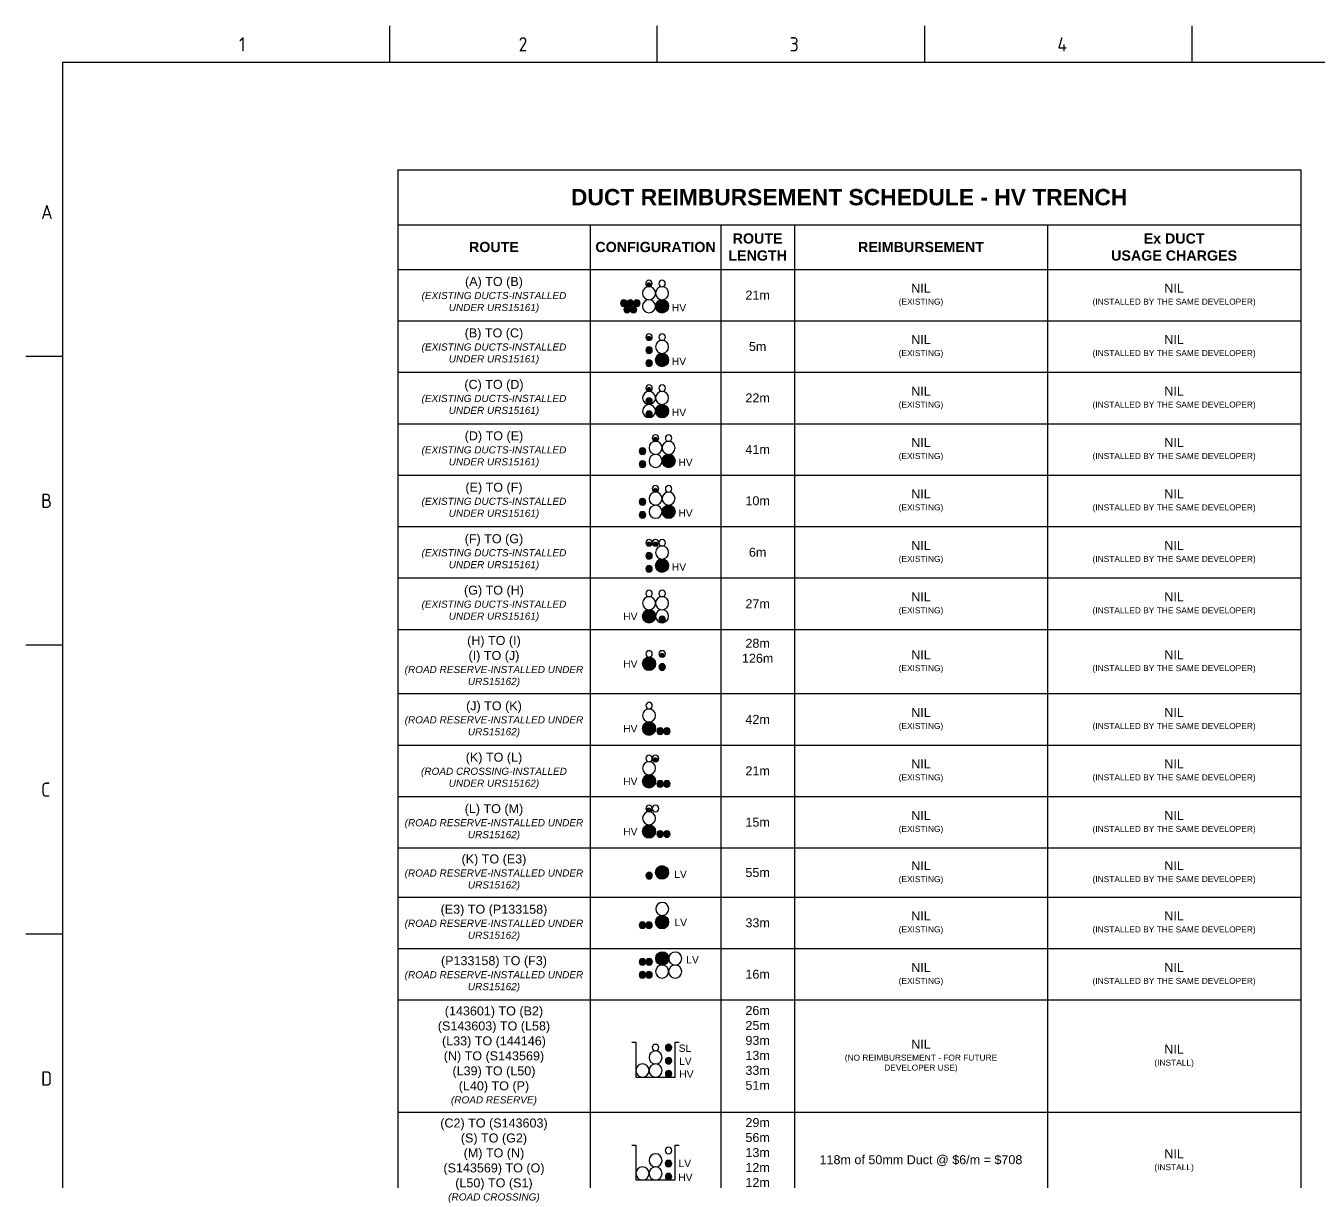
# Paper-space layout 'DUCT' of a CAD drawing. Extents: x 6 to 839, y -116 to 471.
# Drawn here: x 6 to 322.6, y 187.6 to 470.5 of the extents above; entities that cross this region are included whole.
import ezdxf
from ezdxf.enums import TextEntityAlignment as Align

# ---------------------------------------------------------------- set-up
doc = ezdxf.new("R2010")
doc.units = 0
doc.layers.add('_User Duct Profiles', color=8, linetype='Continuous')
doc.layers.add('Notes', color=7, linetype='Continuous')
doc.styles.add('ARIAL', font='arial.ttf', dxfattribs={"height": 2})
doc.styles.add('iecARIAL', font='arial.ttf', dxfattribs={"height": 2})
doc.styles.add('iecISOCP', font='isocp.shx')
doc.styles.get("Standard").update_dxf_attribs({"font": 'isocp.shx'})

# ---------------------------------------------------------------- blocks, each defined once
blk = doc.blocks.new('DUCT_NEW')
blk.add_circle((0, 0.8), 0.8)
at = {"flags": 1}
blk.add_attdef('Z', (0, 0), '', height=0.2, dxfattribs=at)
at = {"flags": 9}
for tag, p in [('DUCT_CODE', (0, 0)), ('XSECT_TYPE', (0, -0.2)), ('STATE', (0, -0.6)), ('FB_REFERENCE', (0, -0.4)), ('NOTES', (0, -0.8)), ('OWNED_BY', (0, -1.02)), ('OPERATED_BY', (0, -1.23)), ('MAINTAINED_BY', (0, -1.42))]:
    blk.add_attdef(tag, text='', height=0.2, dxfattribs=at).set_placement(p, align=Align.MIDDLE_LEFT)
blk = doc.blocks.new('DUCT_50_NEW')
blk.add_circle((0, 0.4), 0.4)
at = {"flags": 1}
blk.add_attdef('Z', (0, 0), '', height=0.2, dxfattribs=at)
at = {"flags": 9}
for tag, p in [('DUCT_CODE', (0, 0)), ('XSECT_TYPE', (0, -0.2)), ('STATE', (0, -0.6)), ('FB_REFERENCE', (0, -0.4)), ('NOTES', (0, -0.8)), ('OWNED_BY', (0, -1.01)), ('OPERATED_BY', (0, -1.21)), ('MAINTAINED_BY', (0, -1.42))]:
    blk.add_attdef(tag, text='', height=0.2, dxfattribs=at).set_placement(p, align=Align.MIDDLE_LEFT)
blk = doc.blocks.new('CABLE_LARGE_NEW')
h = blk.add_hatch(color=256)
edge = h.paths.add_edge_path()
edge.add_arc((0, 0.8), 0.8, 0, 360)
blk.add_circle((0, 0.8), 0.8)
for tag, flags, p in [('COND_CODE', 9, (1.5, 0)), ('STATE', 9, (1.5, -0.4)), ('XSECT_SIZE', 9, (1.5, -0.6)), ('Z', 1, (1.5, -1.6)), ('FB_REFERENCE', 9, (1.5, -0.2)), ('NOTES', 9, (1.5, -0.8)), ('OWNED_BY', 9, (1.5, -1)), ('OPERATED_BY', 9, (1.5, -1.2)), ('MAINTAINED_BY', 9, (1.5, -1.4))]:
    blk.add_attdef(tag, text='', height=0.2, dxfattribs=dict(flags=flags)).set_placement(p, align=Align.MIDDLE_LEFT)
blk = doc.blocks.new('TRENCH_HV_3_DUCTS')
blk.add_lwpolyline([(-0.5, 4.25), (0, 4.25), (0, 0), (4.8, 0), (4.8, 4.25), (5.3, 4.25)])
blk = doc.blocks.new('CABLE_SMALL_NEW')
h = blk.add_hatch(color=256)
edge = h.paths.add_edge_path()
edge.add_arc((0, 0.4), 0.4, 0, 360)
blk.add_circle((0, 0.4), 0.4)
for tag, flags, p in [('COND_CODE', 9, (1.5, 0)), ('STATE', 9, (1.5, -0.4)), ('XSECT_SIZE', 9, (1.5, -0.6)), ('Z', 1, (1.5, -1.6)), ('FB_REFERENCE', 9, (1.5, -0.2)), ('NOTES', 9, (1.5, -0.8)), ('OWNED_BY', 9, (1.5, -1)), ('OPERATED_BY', 9, (1.5, -1.2)), ('MAINTAINED_BY', 9, (1.5, -1.4))]:
    blk.add_attdef(tag, text='', height=0.2, dxfattribs=dict(flags=flags)).set_placement(p, align=Align.MIDDLE_LEFT)
blk = doc.blocks.new('*T219')
at = {"layer": 'Notes', "color": 0, "linetype": 'ByBlock', "lineweight": -2, "transparency": 16777216}
for p, q in [((0, 0), (221.16, 0)), ((0, 0), (0, -472.69)), ((221.16, 0), (221.16, -472.69)), ((0, -13.5), (221.16, -13.5)), ((47.16, -13.5), (47.16, -472.69)), ((79.16, -13.5), (79.16, -472.69)), ((97.16, -13.5), (97.16, -472.69)), ((159.16, -13.5), (159.16, -472.69)), ((0, -24.41), (221.16, -24.41)), ((0, -37.01), (221.16, -37.01)), ((0, -49.61), (221.16, -49.61)), ((0, -62.21), (221.16, -62.21)), ((0, -74.81), (221.16, -74.81)), ((0, -87.41), (221.16, -87.41)), ((0, -100.01), (221.16, -100.01)), ((0, -112.61), (221.16, -112.61)), ((0, -128.34), (221.16, -128.34)), ((0, -140.94), (221.16, -140.94)), ((0, -153.54), (221.16, -153.54)), ((0, -166.14), (221.16, -166.14)), ((0, -178.17), (221.16, -178.17)), ((0, -190.77), (221.16, -190.77)), ((0, -203.37), (221.16, -203.37)), ((0, -230.83), (221.16, -230.83)), ((0, -254.59), (221.16, -254.59)), ((0, -267.19), (221.16, -267.19)), ((0, -279.79), (221.16, -279.79)), ((0, -292.39), (221.16, -292.39)), ((0, -304.99), (221.16, -304.99)), ((0, -321.34), (221.16, -321.34)), ((0, -333.97), (221.16, -333.97)), ((0, -346.57), (221.16, -346.57)), ((0, -359.21), (221.16, -359.21)), ((0, -371.81), (221.16, -371.81)), ((0, -384.41), (221.16, -384.41)), ((0, -397.01), (221.16, -397.01)), ((0, -409.61), (221.16, -409.61)), ((0, -422.21), (221.16, -422.21)), ((0, -434.85), (221.16, -434.85)), ((0, -447.49), (221.16, -447.49)), ((0, -460.09), (221.16, -460.09)), ((0, -472.69), (221.16, -472.69))]:
    blk.add_line(p, q, dxfattribs=at)
at = {"layer": 'Notes', "transparency": 16777216, "style": 'ARIAL'}
for s, insert, char_height, width, attachment_point in [('{\\fArial|b1|i0|c0|p34;DUCT REIMBURSEMENT SCHEDULE - HV TRENCH}', (110.58, -6.75), 4, 218.2287, 5), ('{\\fArial|b1|i0|c0|p34;ROUTE LENGTH}', (88.16, -18.95), 2.5, 15.0667, 5), ('{\\fArial|b1|i0|c0|p34;Ex DUCT\\PUSAGE CHARGES}', (190.16, -18.95), 2.5, 59.0667, 5), ('{\\fArial|b1|i0|c0|p34;ROUTE}', (23.58, -18.95), 2.5, 44.2287, 5), ('{\\fArial|b1|i0|c0|p34;CONFIGURATION}', (63.16, -18.95), 2.5, 29.0667, 5), ('{\\fArial|b1|i0|c0|p34;REIMBURSEMENT}', (128.16, -18.95), 2.5, 59.0667, 5), ('(A) TO (B)\\P{\\fArial|b0|i1|c0|p34;\\H0.79545x;(EXISTING DUCTS-INSTALLED UNDER URS15161\\H0.99999x;)}', (23.58, -30.71), 2.2, 44.2287, 5), ('{\\C0;NIL\\P\\H0.66667x;(EXISTING)}', (128.16, -30.71), 2.2, 59.0667, 5), ('NIL\\P{\\H0.66667x;(INSTALLED BY THE SAME DEVELOPER)}', (190.16, -30.71), 2.2, 59.0667, 5), ('21m', (88.16, -30.71), 2.2, 15.0667, 5), ('(B) TO (C)\\P{\\fArial|b0|i1|c0|p34;\\H0.79545x;(EXISTING DUCTS-INSTALLED UNDER URS15161\\H0.99999x;)}', (23.58, -43.31), 2.2, 44.2287, 5), ('{\\C0;NIL\\P\\H0.66667x;(EXISTING)}', (128.16, -43.31), 2.2, 59.0667, 5), ('NIL\\P{\\H0.66667x;(INSTALLED BY THE SAME DEVELOPER)}', (190.16, -43.31), 2.2, 59.0667, 5), ('5m', (88.16, -43.31), 2.2, 15.0667, 5), ('(C) TO (D)\\P{\\fArial|b0|i1|c0|p34;\\H0.79545x;(EXISTING DUCTS-INSTALLED UNDER URS15161\\H0.99999x;)}', (23.58, -55.91), 2.2, 44.2287, 5), ('{\\C0;NIL\\P\\H0.66667x;(EXISTING)}', (128.16, -55.91), 2.2, 59.0667, 5), ('NIL\\P{\\H0.66667x;(INSTALLED BY THE SAME DEVELOPER)}', (190.16, -55.91), 2.2, 59.0667, 5), ('22m', (88.16, -55.91), 2.2, 15.0667, 5), ('(D) TO (E)\\P{\\fArial|b0|i1|c0|p34;\\H0.79545x;(EXISTING DUCTS-INSTALLED UNDER URS15161\\H0.99999x;)}', (23.58, -68.51), 2.2, 44.2287, 5), ('{\\C0;NIL\\P\\H0.66667x;(EXISTING)}', (128.16, -68.51), 2.2, 59.0667, 5), ('NIL\\P{\\H0.66667x;(INSTALLED BY THE SAME DEVELOPER)}', (190.16, -68.51), 2.2, 59.0667, 5), ('41m', (88.16, -68.51), 2.2, 15.0667, 5), ('(E) TO (F)\\P{\\fArial|b0|i1|c0|p34;\\H0.79545x;(EXISTING DUCTS-INSTALLED UNDER URS15161\\H0.99999x;)}', (23.58, -81.11), 2.2, 44.2287, 5), ('{\\C0;NIL\\P\\H0.66667x;(EXISTING)}', (128.16, -81.11), 2.2, 59.0667, 5), ('NIL\\P{\\H0.66667x;(INSTALLED BY THE SAME DEVELOPER)}', (190.16, -81.11), 2.2, 59.0667, 5), ('10m', (88.16, -81.11), 2.2, 15.0667, 5), ('(F) TO (G)\\P{\\fArial|b0|i1|c0|p34;\\H0.79545x;(EXISTING DUCTS-INSTALLED UNDER URS15161\\H0.99999x;)}', (23.58, -93.71), 2.2, 44.2287, 5), ('{\\C0;NIL\\P\\H0.66667x;(EXISTING)}', (128.16, -93.71), 2.2, 59.0667, 5), ('NIL\\P{\\H0.66667x;(INSTALLED BY THE SAME DEVELOPER)}', (190.16, -93.71), 2.2, 59.0667, 5), ('6m', (88.16, -93.71), 2.2, 15.0667, 5), ('(G) TO (H)\\P{\\fArial|b0|i1|c0|p34;\\H0.79545x;(EXISTING DUCTS-INSTALLED UNDER URS15161\\H0.99999x;)}', (23.58, -106.31), 2.2, 44.2287, 5), ('{\\C0;NIL\\P\\H0.66667x;(EXISTING)}', (128.16, -106.31), 2.2, 59.0667, 5), ('NIL\\P{\\H0.66667x;(INSTALLED BY THE SAME DEVELOPER)}', (190.16, -106.31), 2.2, 59.0667, 5), ('27m', (88.16, -106.31), 2.2, 15.0667, 5), ('(H) TO (I)\\P(I) TO (J)\\P{\\fArial|b0|i1|c0|p34;\\H0.79545x;(ROAD RESERVE-INSTALLED UNDER URS15162\\H0.99999x;)}', (23.58, -120.48), 2.2, 44.2287, 5), ('{\\H0.22727x;\\P}28m\\P126m', (88.16, -114.07), 2.2, 15.0667, 2), ('{\\C0;NIL\\P\\H0.66667x;(EXISTING)}', (128.16, -120.48), 2.2, 59.0667, 5), ('NIL\\P{\\H0.66667x;(INSTALLED BY THE SAME DEVELOPER)}', (190.16, -120.48), 2.2, 59.0667, 5), ('(J) TO (K)\\P{\\fArial|b0|i1|c0|p34;\\H0.79545x;(ROAD RESERVE-INSTALLED UNDER URS15162\\H0.99999x;)}', (23.58, -134.64), 2.2, 44.2287, 5), ('{\\C0;NIL\\P\\H0.66667x;(EXISTING)}', (128.16, -134.64), 2.2, 59.0667, 5), ('NIL\\P{\\H0.66667x;(INSTALLED BY THE SAME DEVELOPER)}', (190.16, -134.64), 2.2, 59.0667, 5), ('42m', (88.16, -134.64), 2.2, 15.0667, 5), ('(K) TO (L)\\P{\\fArial|b0|i1|c0|p34;\\H0.79545x;(ROAD CROSSING-INSTALLED UNDER URS15162\\H0.99999x;)}', (23.58, -147.24), 2.2, 44.2287, 5), ('{\\C0;NIL\\P\\H0.66667x;(EXISTING)}', (128.16, -147.24), 2.2, 59.0667, 5), ('NIL\\P{\\H0.66667x;(INSTALLED BY THE SAME DEVELOPER)}', (190.16, -147.24), 2.2, 59.0667, 5), ('21m', (88.16, -147.24), 2.2, 15.0667, 5), ('(L) TO (M)\\P{\\fArial|b0|i1|c0|p34;\\H0.79545x;(ROAD RESERVE-INSTALLED UNDER URS15162\\H0.99999x;)}', (23.58, -159.84), 2.2, 44.2287, 5), ('{\\C0;NIL\\P\\H0.66667x;(EXISTING)}', (128.16, -159.84), 2.2, 59.0667, 5), ('NIL\\P{\\H0.66667x;(INSTALLED BY THE SAME DEVELOPER)}', (190.16, -159.84), 2.2, 59.0667, 5), ('15m', (88.16, -159.84), 2.2, 15.0667, 5), ('(K) TO (E3)\\P{\\fArial|b0|i1|c0|p34;\\H0.79545x;(ROAD RESERVE-INSTALLED UNDER URS15162\\H0.99999x;)}', (23.58, -172.16), 2.2, 44.2287, 5), ('{\\C0;NIL\\P\\H0.66667x;(EXISTING)}', (128.16, -172.16), 2.2, 59.0667, 5), ('NIL\\P{\\H0.66667x;(INSTALLED BY THE SAME DEVELOPER)}', (190.16, -172.16), 2.2, 59.0667, 5), ('55m', (88.16, -172.16), 2.2, 15.0667, 5), ('(E3) TO (P133158)\\P{\\fArial|b0|i1|c0|p34;\\H0.79545x;(ROAD RESERVE-INSTALLED UNDER URS15162\\H0.99999x;)}', (23.58, -184.47), 2.2, 44.2287, 5), ('33m', (88.16, -184.47), 2.2, 15.0667, 5), ('{\\C0;NIL\\P\\H0.66667x;(EXISTING)}', (128.16, -184.47), 2.2, 59.0667, 5), ('NIL\\P{\\H0.66667x;(INSTALLED BY THE SAME DEVELOPER)}', (190.16, -184.47), 2.2, 59.0667, 5), ('(P133158) TO (F3)\\P{\\fArial|b0|i1|c0|p34;\\H0.79545x;(ROAD RESERVE-INSTALLED UNDER URS15162\\H0.99999x;)}', (23.58, -197.07), 2.2, 44.2287, 5), ('16m', (88.16, -197.07), 2.2, 15.0667, 5), ('{\\C0;NIL\\P\\H0.66667x;(EXISTING)}', (128.16, -197.07), 2.2, 59.0667, 5), ('NIL\\P{\\H0.66667x;(INSTALLED BY THE SAME DEVELOPER)}', (190.16, -197.07), 2.2, 59.0667, 5), ('(143601) TO (B2)\\P(S143603) TO (L58)\\P(L33) TO (144146)\\P(N) TO (S143569)\\P(L39) TO (L50)\\P(L40) TO (P)\\P{\\fArial|b0|i1|c0|p34;\\H0.79545x;(ROAD RESERVE\\H0.99999x;)}', (23.58, -217.1), 2.2, 44.2287, 5), ('26m\\P25m\\P93m\\P13m\\P33m\\P51m', (88.16, -204.84), 2.2, 15.0667, 2), ('{\\C0;NIL\\P\\H0.66667x;(NO REIMBURSEMENT - FOR FUTURE\\PDEVELOPER USE)}', (128.16, -217.1), 2.2, 59.0667, 5), ('NIL\\P{\\H0.66667x;(INSTALL)}', (190.16, -217.1), 2.2, 59.0667, 5), ('(C2) TO (S143603)\\P(S) TO (G2)\\P(M) TO (N)\\P(S143569) TO (O)\\P(L50) TO (S1)\\P{\\fArial|b0|i1|c0|p34;\\H0.79545x;(ROAD CROSSING\\H0.99999x;)}', (23.58, -242.71), 2.2, 44.2287, 5), ('29m\\P56m\\P13m\\P12m\\P12m', (88.16, -232.3), 2.2, 15.0667, 2), ('NIL\\P{\\H0.66667x;(INSTALL)}', (190.16, -242.71), 2.2, 59.0667, 5), ('118m of 50mm Duct @ $6/m = $708', (128.16, -242.71), 2.2, 59.0667, 5), ('(P) TO (L39)\\P{\\fArial|b0|i1|c0|p34;\\H0.79545x;(ROAD RESERVE\\H0.99999x;)}', (23.58, -260.89), 2.2, 44.2287, 5), ('{\\C0;NIL\\P\\H0.66667x;(NO REIMBURSEMENT - FOR FUTURE\\PDEVELOPER USE)}', (128.16, -260.89), 2.2, 59.0667, 5), ('NIL\\P{\\H0.66667x;(INSTALL)}', (190.16, -260.89), 2.2, 59.0667, 5), ('3m', (88.16, -260.89), 2.2, 15.0667, 5), ('(F2) TO (D2)\\P{\\fArial|b0|i1|c0|p34;\\H0.79545x;(ROAD RESERVE\\H0.99999x;)}', (23.58, -273.49), 2.2, 44.2287, 5), ('{\\C0;NIL\\P\\H0.66667x;(NO REIMBURSEMENT - FOR FUTURE\\PDEVELOPER USE)}', (128.16, -273.49), 2.2, 59.0667, 5), ('NIL\\P{\\H0.66667x;(INSTALL)}', (190.16, -273.49), 2.2, 59.0667, 5), ('35m', (88.16, -273.49), 2.2, 15.0667, 5), ('(B1) TO (C1)\\P{\\fArial|b0|i1|c0|p34;\\H0.79545x;(ROAD RESERVE\\H0.99999x;)}', (23.58, -286.09), 2.2, 44.2287, 5), ('12m of 50mm Duct @ $6/m = $72', (128.16, -286.09), 2.2, 59.0667, 5), ('NIL\\P{\\H0.66667x;(INSTALL)}', (190.16, -286.09), 2.2, 59.0667, 5), ('12m', (88.16, -286.09), 2.2, 15.0667, 5), ('(C1) TO (D1)\\P{\\fArial|b0|i1|c0|p34;\\H0.79545x;(ROAD RESERVE\\H0.99999x;)}', (23.58, -298.69), 2.2, 44.2287, 5), ('75m of 50mm Duct @ $6/m = $450', (128.16, -298.69), 2.2, 59.0667, 5), ('NIL\\P{\\H0.66667x;(INSTALL)}', (190.16, -298.69), 2.2, 59.0667, 5), ('75m', (88.16, -298.69), 2.2, 15.0667, 5), ('(143580) TO (L45)\\P(L44) TO (L12)\\P(L43) TO (L9)\\P{\\fArial|b0|i1|c0|p34;\\H0.79545x;(ROAD RESERVE\\H0.99999x;)}', (23.58, -313.16), 2.2, 44.2287, 5), ('16m\\P35m\\P36m', (88.16, -306.46), 2.2, 15.0667, 2), ('{\\C0;NIL\\P\\H0.66667x;(NO REIMBURSEMENT - FOR FUTURE\\PDEVELOPER USE)}', (128.16, -313.16), 2.2, 59.0667, 5), ('NIL\\P{\\H0.66667x;(INSTALL)}', (190.16, -313.16), 2.2, 59.0667, 5), ('(L12) TO (143576)\\P(L9) TO (143574)\\P{\\fArial|b0|i1|c0|p34;\\H0.79545x;(ROAD RESERVE\\H0.99999x;)}', (23.58, -327.66), 2.2, 44.2287, 5), ('11m\\P23m', (88.16, -322.8), 2.2, 15.0667, 2), ('{\\C0;NIL\\P\\H0.66667x;(NO REIMBURSEMENT - FOR FUTURE\\PDEVELOPER USE)}', (128.16, -327.66), 2.2, 59.0667, 5), ('NIL\\P{\\H0.66667x;(INSTALL)}', (190.16, -327.66), 2.2, 59.0667, 5), ('(M1) TO (N1)\\P{\\fArial|b0|i1|c0|p34;\\H0.79545x;(ROAD RESERVE\\H0.99999x;)}', (23.58, -340.27), 2.2, 44.2287, 5), ('{\\C0;NIL\\P\\H0.66667x;(NO REIMBURSEMENT - FOR FUTURE\\PDEVELOPER USE)}', (128.16, -340.27), 2.2, 59.0667, 5), ('NIL\\P{\\H0.66667x;(INSTALL)}', (190.16, -340.27), 2.2, 59.0667, 5), ('119m', (88.16, -340.27), 2.2, 15.0667, 5), ('(L74) TO (W1)\\P(L72) TO (143616)\\P{\\fArial|b0|i1|c0|p34;\\H0.79545x;(ROAD RESERVE\\H0.99999x;)}', (23.58, -352.89), 2.2, 44.2287, 5), ('58m\\P27m', (88.16, -348.04), 2.2, 15.0667, 2), ('NIL\\P{\\H0.66667x;(INSTALL)}', (190.16, -352.89), 2.2, 59.0667, 5), ('85m of 50mm Duct @ $6/m = $510', (128.16, -352.89), 2.2, 59.0667, 5), ('(N1) TO (L2)\\P{\\fArial|b0|i1|c0|p34;\\H0.79545x;(ROAD RESERVE\\H0.99999x;)}', (23.58, -365.51), 2.2, 44.2287, 5), ('{\\C0;NIL\\P\\H0.66667x;(NO REIMBURSEMENT - FOR FUTURE\\PDEVELOPER USE)}', (128.16, -365.51), 2.2, 59.0667, 5), ('NIL\\P{\\H0.66667x;(INSTALL)}', (190.16, -365.51), 2.2, 59.0667, 5), ('21m', (88.16, -365.51), 2.2, 15.0667, 5), ('(143616) TO (B3)\\P{\\fArial|b0|i1|c0|p34;\\H0.79545x;(ROAD RESERVE\\H0.99999x;)}', (23.58, -378.11), 2.2, 44.2287, 5), ('30m of 50mm Duct @ $6/m = $180', (128.16, -378.11), 2.2, 59.0667, 5), ('NIL\\P{\\H0.66667x;(INSTALL)}', (190.16, -378.11), 2.2, 59.0667, 5), ('30m', (88.16, -378.11), 2.2, 15.0667, 5), ('(L2) TO (L1)\\P{\\fArial|b0|i1|c0|p34;\\H0.79545x;(ROAD RESERVE\\H0.99999x;)}', (23.58, -390.71), 2.2, 44.2287, 5), ('{\\C0;NIL\\P\\H0.66667x;(NO REIMBURSEMENT - FOR FUTURE\\PDEVELOPER USE)}', (128.16, -390.71), 2.2, 59.0667, 5), ('NIL\\P{\\H0.66667x;(INSTALL)}', (190.16, -390.71), 2.2, 59.0667, 5), ('51m', (88.16, -390.71), 2.2, 15.0667, 5), ('(L70) TO (C3)\\P{\\fArial|b0|i1|c0|p34;\\H0.79545x;(ROAD RESERVE\\H0.99999x;)}', (23.58, -403.31), 2.2, 44.2287, 5), ('48m of 50mm Duct @ $6/m = $288', (128.16, -403.31), 2.2, 59.0667, 5), ('NIL\\P{\\H0.66667x;(INSTALL)}', (190.16, -403.31), 2.2, 59.0667, 5), ('24m', (88.16, -403.31), 2.2, 15.0667, 5), ('(143618) TO (A3)\\P{\\fArial|b0|i1|c0|p34;\\H0.79545x;(ROAD RESERVE\\H0.99999x;)}', (23.58, -415.91), 2.2, 44.2287, 5), ('13m of 50mm Duct @ $6/m = $78', (128.16, -415.91), 2.2, 59.0667, 5), ('NIL\\P{\\H0.66667x;(INSTALL)}', (190.16, -415.91), 2.2, 59.0667, 5), ('13m', (88.16, -415.91), 2.2, 15.0667, 5), ('(D2) TO (143605A)\\P(143607) TO (L60)\\P{\\fArial|b0|i1|c0|p34;\\H0.79545x;(ROAD RESERVE\\H0.99999x;)}', (23.58, -428.53), 2.2, 44.2287, 5), ('19m\\P10m', (88.16, -423.68), 2.2, 15.0667, 2), ('{\\C0;NIL\\P\\H0.66667x;(NO REIMBURSEMENT - FOR FUTURE\\PDEVELOPER USE)}', (128.16, -428.53), 2.2, 59.0667, 5), ('NIL\\P{\\H0.66667x;(INSTALL)}', (190.16, -428.53), 2.2, 59.0667, 5), ('(143605A) TO (143607)\\P{\\fArial|b0|i1|c0|p34;\\H0.79545x;(ROAD RESERVE\\H0.99999x;)}', (23.58, -441.17), 2.2, 44.2287, 5), ('40m of 50mm Duct @ $6/m = $240', (128.16, -441.17), 2.2, 59.0667, 5), ('NIL\\P{\\H0.66667x;(INSTALL)}', (190.16, -441.17), 2.2, 59.0667, 5), ('40m', (88.16, -441.17), 2.2, 15.0667, 5), ('(L60) TO (L69)\\P{\\fArial|b0|i1|c0|p34;\\H0.79545x;(ROAD RESERVE\\H0.99999x;)}', (23.58, -453.79), 2.2, 44.2287, 5), ('{\\C0;NIL\\P\\H0.66667x;(NO REIMBURSEMENT - FOR FUTURE\\PDEVELOPER USE)}', (128.16, -453.79), 2.2, 59.0667, 5), ('NIL\\P{\\H0.66667x;(INSTALL)}', (190.16, -453.79), 2.2, 59.0667, 5), ('33m', (88.16, -453.79), 2.2, 15.0667, 5), ("(143586) TO (Y')\\P{\\fArial|b0|i1|c0|p34;\\H0.79545x;(ROAD RESERVE\\H0.99999x;)}", (23.58, -466.39), 2.2, 44.2287, 5), ('12m', (88.16, -466.39), 2.2, 15.0667, 5), ('12m of 50mm Duct @ $6/m = $72', (128.16, -466.39), 2.2, 59.0667, 5), ('NIL\\P{\\H0.66667x;(INSTALL)}', (190.16, -466.39), 2.2, 59.0667, 5)]:
    blk.add_mtext(s, dxfattribs=dict(at, insert=insert, char_height=char_height, width=width, attachment_point=attachment_point))
blk = doc.blocks.new('A1_FRAME_TITLE')
at = {"layer": 'Notes', "linetype": 'Continuous'}
for p, q in [((89.14, 574.39), (89.14, 583.39)), ((154.65, 574.39), (154.65, 583.39)), ((220.16, 574.39), (220.16, 583.39)), ((285.67, 574.39), (285.67, 583.39)), ((9, 502.43), (0, 502.43)), ((8.99, 431.68), (0, 431.68)), ((8.99, 360.93), (0, 360.93))]:
    blk.add_line(p, q, dxfattribs=at)
at = {"layer": 'Notes', "color": 3, "linetype": 'Continuous'}
blk.add_line((9, 574.39), (9, 5.97), dxfattribs=at)
at = {"layer": 'Notes', "color": 3, "linetype": 'Continuous', "flags": 128}
for points in [[(149.5, 574.39), (9, 574.39)], [(824.37, 574.39), (149.5, 574.39)]]:
    blk.add_lwpolyline(points, dxfattribs=at)
at = {"layer": 'Notes', "color": 7, "style": 'iecISOCP'}
for s, p in [('1', (52.24, 577.12)), ('2', (120.7, 577.12)), ('3', (187.09, 577.12)), ('4', (252.67, 577.12)), ('A', (3.74, 536.06)), ('B', (3.74, 465.31)), ('C', (3.74, 394.56)), ('D', (3.74, 323.81))]:
    blk.add_text(s, height=3.5, dxfattribs=at).set_placement(p)
for tag, p in [('CAP_NO', (513.19, 43.46)), ('IE_NUM', (513.05, 37.81)), ('REF_No_1', (335.24, 32.31)), ('REF_1', (362.52, 32.31)), ('GEN_WO', (441.71, 31.76)), ('HV_SWITCH', (513.46, 32.16)), ('REF_No_2', (335.24, 26.31)), ('REF_2', (362.52, 26.31)), ('OH_WO', (441.71, 25.81)), ('UBD_REF', (513.05, 25.83)), ('REF_No_3', (335.24, 20.31)), ('REF_3', (362.52, 20.31)), ('UG_WO', (441.71, 20.05)), ('GIS_MAP_No', (513.05, 20.04)), ('REF_No_4', (335.24, 14.31)), ('REF_4', (362.52, 14.31)), ('SUB_WO', (441.71, 13.81)), ('HV_OP_DIAG', (513.33, 14.2)), ('LGA', (512.95, 7.78))]:
    blk.add_attdef(tag, p, '', height=2.5, dxfattribs=at)
at = {"layer": 'Notes', "style": 'iecISOCP'}
for tag, p in [('T1', (684.37, 39.47)), ('T2', (684.37, 34.35)), ('T3', (684.37, 28.92)), ('T4', (684.37, 23.66)), ('T5', (684.37, 18.23)), ('T6', (684.37, 12.97))]:
    blk.add_attdef(tag, text='', height=3.5, dxfattribs=at).set_placement(p, align=Align.CENTER)
at = {"layer": 'Notes', "color": 7, "style": 'iecISOCP'}
for tag, p in [('scale', (567.76, 33.27)), ('DRAWN', (567.76, 24.93)), ('DATE', (567.76, 16.88)), ('DESIGN', (605.62, 9.15))]:
    blk.add_attdef(tag, text='', height=2.5, dxfattribs=at).set_placement(p, align=Align.CENTER)
at = {"layer": 'Notes', "color": 4, "style": 'iecISOCP'}
blk.add_attdef('NUM', text='', height=7, dxfattribs=at).set_placement((792.37, 20.12), align=Align.MIDDLE_CENTER)
at = {"layer": 'Notes', "color": 1, "style": 'iecISOCP'}
blk.add_attdef('REV', text='', height=5, dxfattribs=at).set_placement((820.05, 17.1), align=Align.CENTER)
at = {"layer": 'Notes', "color": 7, "style": 'iecISOCP'}
for tag, p in [('NS', (790.71, 8.12)), ('SHTS', (805.41, 8.12))]:
    blk.add_attdef(tag, text='', height=2.5, dxfattribs=at).set_placement(p, align=Align.MIDDLE)
at = {"layer": 'Notes', "style": 'iecISOCP'}
blk.add_attdef('ExportID', (9.08, 2.39), '', height=2.5, dxfattribs=at)
at = {"layer": 'Notes', "style": 'iecISOCP', "flags": 1}
for tag, p in [('ProjectType', (14.17, -26.8)), ('ProjectNumber', (23.56, -26.82)), ('DrawingNumber', (35.51, -26.8)), ('ProjectDescription', (47.56, -26.83)), ('ExportDate', (60.28, -26.79)), ('ExportUserName', (69.15, -26.8)), ('DesignerCompanyName', (81.48, -26.79)), ('ExportAreaOfInterest', (97.1, -26.81)), ('GIS_SUCCESS', (112, -26.78)), ('CAD_SUCCESS', (121.79, -26.78)), ('DEPOTCODE', (132.11, -26.88)), ('ExportCategories', (140.08, -26.8)), ('Comments', (154.38, -26.88))]:
    blk.add_attdef(tag, p, '', height=1, dxfattribs=at)

psp = doc.layouts.new('DUCT')

# ---------------------------------------------------------------- block references
psp.add_blockref('*T219', (97.11, 435.31))
at = {"layer": '_User Duct Profiles', "yscale": 2, "zscale": 2}
for name, p, xscale in [('DUCT_NEW', (158.66, 403.45), -2), ('DUCT_50_NEW', (158.66, 406.65), -2), ('DUCT_NEW', (161.86, 403.45), -2), ('DUCT_50_NEW', (161.86, 406.65), -2), ('DUCT_NEW', (158.66, 400.25), -2), ('DUCT_NEW', (161.86, 400.25), -2), ('DUCT_50_NEW', (158.67, 393.52), -2), ('DUCT_NEW', (161.87, 390.32), -2), ('DUCT_50_NEW', (161.87, 393.52), -2), ('DUCT_NEW', (161.87, 387.12), -2), ('DUCT_NEW', (158.67, 377.8), -2), ('DUCT_50_NEW', (158.67, 381), -2), ('DUCT_NEW', (161.87, 377.8), -2), ('DUCT_50_NEW', (161.87, 381), -2), ('DUCT_NEW', (158.67, 374.6), -2), ('DUCT_NEW', (161.87, 374.6), -2), ('DUCT_50_NEW', (160.27, 368.78), -2), ('DUCT_50_NEW', (163.47, 368.78), -2), ('DUCT_NEW', (160.27, 365.58), -2), ('DUCT_NEW', (163.47, 365.58), -2), ('DUCT_NEW', (160.27, 362.38), -2), ('DUCT_NEW', (163.47, 362.38), -2), ('DUCT_50_NEW', (160.27, 356.34), -2), ('DUCT_50_NEW', (163.47, 356.34), -2), ('DUCT_NEW', (160.27, 353.14), -2), ('DUCT_NEW', (163.47, 353.14), -2), ('DUCT_NEW', (160.27, 349.94), -2), ('DUCT_NEW', (163.47, 349.94), -2), ('DUCT_50_NEW', (158.67, 343.14), -2), ('DUCT_50_NEW', (160.27, 343.14), -2), ('DUCT_NEW', (161.87, 339.94), -2), ('DUCT_50_NEW', (161.87, 343.14), -2), ('DUCT_NEW', (161.87, 336.74), -2), ('DUCT_NEW', (158.67, 327.53), -2), ('DUCT_50_NEW', (158.67, 330.73), -2), ('DUCT_NEW', (161.87, 327.53), -2), ('DUCT_50_NEW', (161.87, 330.73), -2), ('DUCT_NEW', (158.67, 324.33), -2), ('DUCT_NEW', (161.87, 324.33), -2), ('DUCT_50_NEW', (158.67, 315.9), -2), ('DUCT_50_NEW', (161.87, 315.9), -2), ('DUCT_NEW', (158.67, 312.7), -2), ('DUCT_50_NEW', (158.67, 303.23), -2), ('DUCT_NEW', (158.67, 300.03), -2), ('DUCT_NEW', (158.67, 296.83), -2), ('DUCT_50_NEW', (158.67, 290.31), -2), ('DUCT_50_NEW', (160.27, 290.31), -2), ('DUCT_NEW', (158.67, 287.11), -2), ('DUCT_NEW', (158.67, 283.91), -2), ('DUCT_50_NEW', (158.67, 278.04), -2), ('DUCT_50_NEW', (160.27, 278.04), -2), ('DUCT_NEW', (158.67, 274.84), -2), ('DUCT_NEW', (158.67, 271.64), -2), ('DUCT_NEW', (161.87, 261.59), -2), ('DUCT_NEW', (161.9, 252.63), -2), ('DUCT_NEW', (161.87, 249.43), -2), ('DUCT_NEW', (161.9, 240.49), -2), ('DUCT_NEW', (165.1, 240.49), -2), ('DUCT_NEW', (161.87, 237.29), -2), ('DUCT_NEW', (165.07, 237.29), -2), ('TRENCH_HV_3_DUCTS', (155.47, 213.07), 2), ('DUCT_NEW', (160.27, 216.27), -2), ('DUCT_50_NEW', (160.27, 219.47), -2), ('DUCT_NEW', (157.07, 213.07), -2), ('DUCT_NEW', (160.27, 213.07), -2), ('TRENCH_HV_3_DUCTS', (155.47, 187.86), 2), ('DUCT_NEW', (160.27, 191.06), -2), ('DUCT_50_NEW', (163.46, 194.26), -2), ('DUCT_NEW', (157.07, 187.86), -2), ('DUCT_NEW', (160.27, 187.86), -2)]:
    psp.add_blockref(name, p, dxfattribs=dict(at, xscale=xscale))
at = {"layer": '_User Duct Profiles', "ltscale": 0.5, "xscale": -1}
for p in [(152.48, 401.84), (154.08, 401.84), (155.68, 401.84), (153.28, 400.24), (154.88, 400.24), (158.67, 390.32), (158.67, 387.12), (158.67, 377.8), (158.67, 374.6), (157.07, 365.58), (157.07, 362.38), (157.07, 353.14), (157.07, 349.94), (158.67, 339.94), (158.67, 336.74), (161.87, 324.33), (161.87, 312.7), (161.41, 296.97), (163.01, 296.97), (161.41, 284.05), (163.01, 284.05), (161.41, 271.79), (163.01, 271.79), (158.67, 261.59), (157.07, 249.43), (158.67, 249.43), (157.09, 240.49), (158.69, 240.49), (157.07, 237.29), (158.67, 237.29), (163.47, 216.27), (163.47, 213.07), (163.46, 191.06), (163.47, 187.86)]:
    psp.add_blockref('CABLE_LARGE_NEW', p, dxfattribs=at)
at = {"layer": '_User Duct Profiles', "ltscale": 0.5, "yscale": 2, "zscale": 2}
for name, p, xscale in [('CABLE_LARGE_NEW', (161.86, 400.25), 2), ('CABLE_LARGE_NEW', (161.87, 387.12), 2), ('CABLE_LARGE_NEW', (161.87, 374.6), 2), ('CABLE_LARGE_NEW', (163.47, 362.38), 2), ('CABLE_LARGE_NEW', (163.47, 349.94), 2), ('CABLE_LARGE_NEW', (161.87, 336.74), 2), ('CABLE_LARGE_NEW', (158.67, 324.33), 2), ('CABLE_LARGE_NEW', (158.67, 312.7), 2), ('CABLE_LARGE_NEW', (158.67, 296.83), 2), ('CABLE_LARGE_NEW', (158.67, 283.91), 2), ('CABLE_LARGE_NEW', (158.67, 271.64), 2), ('CABLE_LARGE_NEW', (161.87, 261.59), 2), ('CABLE_LARGE_NEW', (161.87, 249.43), 2), ('CABLE_LARGE_NEW', (161.9, 240.49), 2), ('CABLE_SMALL_NEW', (163.47, 219.46), -2)]:
    psp.add_blockref(name, p, dxfattribs=dict(at, xscale=xscale))
at = {"layer": 'Notes'}
psp.add_blockref('A1_FRAME_TITLE', (6.04, -112.85), dxfattribs=at)
at = {"layer": 'Notes', "xscale": 0.6, "yscale": 0.6, "zscale": 0.6}
for p in [(158.64, 406.65), (158.64, 393.52), (158.64, 381), (160.24, 368.78), (160.24, 356.34), (158.64, 343.14), (160.24, 343.14), (161.87, 315.9), (160.27, 290.31), (158.64, 278.04)]:
    psp.add_blockref('CABLE_LARGE_NEW', p, dxfattribs=at)

# ---------------------------------------------------------------- texts
at = {"layer": 'Notes', "color": 7, "style": 'iecARIAL'}
for s, p in [('HV', (166.01, 401.51)), ('HV', (166.01, 388.38)), ('HV', (166.01, 375.87)), ('HV', (167.61, 363.65)), ('HV', (167.61, 351.21)), ('HV', (166.01, 338.01)), ('HV', (154.1, 325.89)), ('HV', (154.1, 314.26)), ('HV', (154.1, 298.39)), ('HV', (154.1, 285.47)), ('HV', (154.1, 273.2)), ('LV', (166.39, 262.74)), ('LV', (166.43, 250.92)), ('LV', (169.32, 241.81)), ('SL', (167.47, 220.13)), ('LV', (167.57, 216.93)), ('HV', (167.83, 213.77)), ('LV', (167.43, 191.92)), ('HV', (167.58, 188.5))]:
    psp.add_text(s, height=1.8, dxfattribs=at).set_placement(p, align=Align.MIDDLE_CENTER)

doc.saveas('drawing.dxf')
